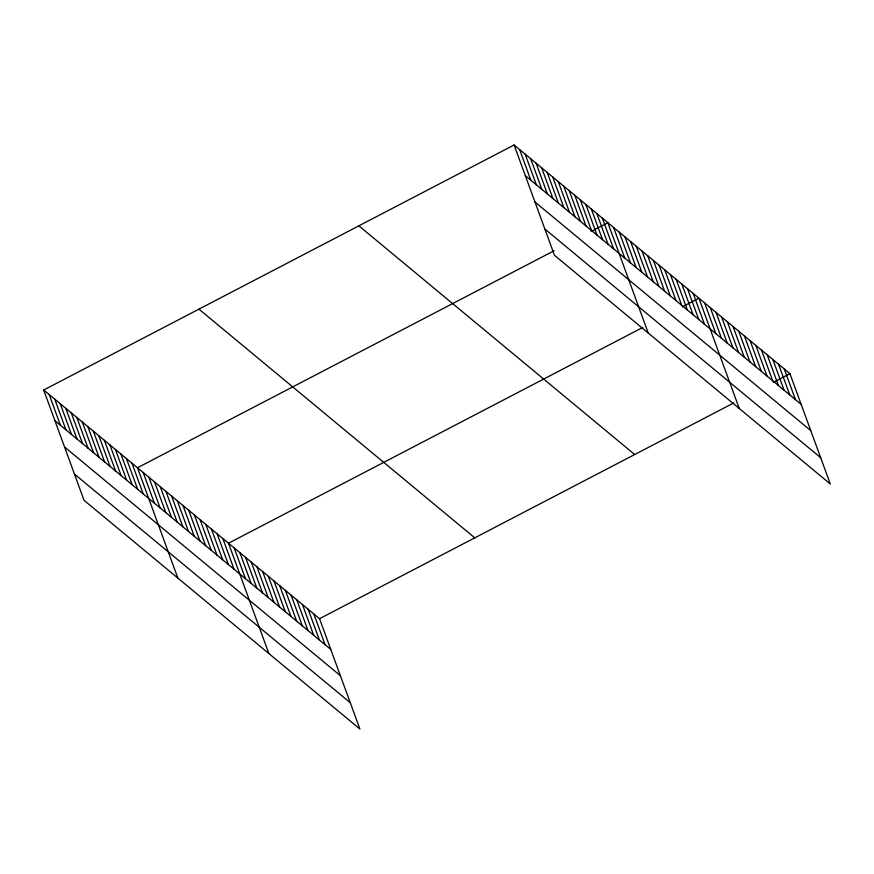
<?xml version="1.0" encoding="UTF-8"?>
<svg xmlns="http://www.w3.org/2000/svg" width="874" height="874" viewBox="0 0 874 874"><rect width="100%" height="100%" fill="white"/><g stroke="black" fill="none" stroke-linecap="round" stroke-linejoin="round"><path stroke-width="1.31" d="M43.7 390.012L319.534 618.705L359.902 729.025L84.068 500.332L43.7 390.012L514.098 144.975L789.932 373.668L830.3 483.988L554.466 255.295L514.098 144.975M554.149 250.718L137.48 467.765L177.859 578.085M591.163 231.435L607.878 222.728L648.246 333.049M642.783 327.433L228.507 543.235L268.875 653.555M682.19 306.905L698.905 298.198L739.273 408.519M319.534 618.705L733.81 402.903M773.217 382.375L789.932 373.668M525.329 175.674L801.163 404.367M534.943 201.949L810.777 430.642M544.852 229.021L820.686 457.714M358.864 225.831L634.699 454.535M198.933 309.145L474.768 537.849M54.931 420.711L330.765 649.415M64.545 446.985L340.379 675.689M74.454 474.058L350.288 702.751M784.24 368.948L795.471 399.658M778.548 364.239L789.79 394.939M772.867 359.52L784.098 390.219M767.175 354.8L778.406 385.5M761.483 350.081L772.714 380.791M755.791 345.372L767.033 376.071M750.111 340.652L761.341 371.352M744.419 335.933L755.649 366.632M738.727 331.213L749.968 361.923M733.035 326.505L744.277 357.204M727.354 321.785L738.585 352.484M721.662 317.065L732.893 347.765M715.97 312.346L727.212 343.056M710.278 307.637L721.52 338.336M704.597 302.917L715.828 333.617M693.213 293.478L704.455 324.188M687.521 288.77L698.763 319.469M681.84 284.05L693.071 314.749M676.148 279.33L687.379 310.03M670.456 274.611L681.698 305.321M664.764 269.902L676.006 300.601M659.083 265.183L670.314 295.882M653.391 260.463L664.622 291.162M647.7 255.743L658.941 286.454M642.019 251.035L653.249 281.734M636.327 246.315L647.558 277.014M630.635 241.595L641.866 272.295M624.943 236.876L636.185 267.586M619.262 232.167L630.493 262.866M613.57 227.448L624.801 258.147M602.361 218.15L613.603 248.861M596.844 213.584L608.086 244.283M591.327 209.006L602.568 239.705M585.809 204.429L597.051 235.139M580.292 199.862L591.534 230.561M574.775 195.284L586.017 225.984M569.258 190.707L580.5 221.417M563.741 186.14L574.983 216.839M558.224 181.563L569.466 212.262M552.707 176.985L563.949 207.695M547.2 172.418L558.431 203.118M541.683 167.841L552.914 198.54M536.166 163.263L547.397 193.973M530.649 158.697L541.88 189.396M525.132 154.119L536.363 184.818M519.615 149.541L530.846 180.252M313.842 613.996L325.084 644.695M308.151 609.276L319.392 639.976M302.47 604.557L313.7 635.256M296.778 599.837L308.009 630.547M291.086 595.128L302.328 625.828M285.405 590.409L296.636 621.108M279.713 585.689L290.944 616.389M274.021 580.97L285.252 611.68M268.329 576.261L279.571 606.96M262.648 571.541L273.879 602.241M256.956 566.822L268.187 597.521M251.264 562.102L262.506 592.812M245.572 557.394L256.814 588.093M239.891 552.674L251.122 583.373M234.199 547.954L245.43 578.654M222.815 538.526L234.057 569.225M217.134 533.806L228.365 564.506M211.442 529.087L222.673 559.786M205.751 524.367L216.992 555.077M200.059 519.659L211.3 550.358M194.378 514.939L205.608 545.638M188.686 510.219L199.917 540.919M182.994 505.5L194.236 536.21M177.302 500.791L188.544 531.49M171.621 496.071L182.852 526.771M165.929 491.352L177.16 522.051M160.237 486.632L171.479 517.342M154.556 481.924L165.787 512.623M148.864 477.204L160.095 507.903M143.172 472.484L154.403 503.184M131.963 463.198L143.205 493.897M126.446 458.621L137.688 489.32M120.929 454.043L132.171 484.753M115.412 449.476L126.654 480.176M109.906 444.899L121.136 475.598M104.388 440.321L115.619 471.031M98.871 435.755L110.102 466.454M93.354 431.177L104.585 461.876M87.837 426.599L99.068 457.31M82.32 422.033L93.551 452.732M76.803 417.455L88.034 448.154M71.286 412.878L82.517 443.588M65.769 408.311L76.999 439.01M60.251 403.733L71.482 434.433M54.734 399.156L65.965 429.866M49.217 394.589L60.448 425.288"/></g></svg>
